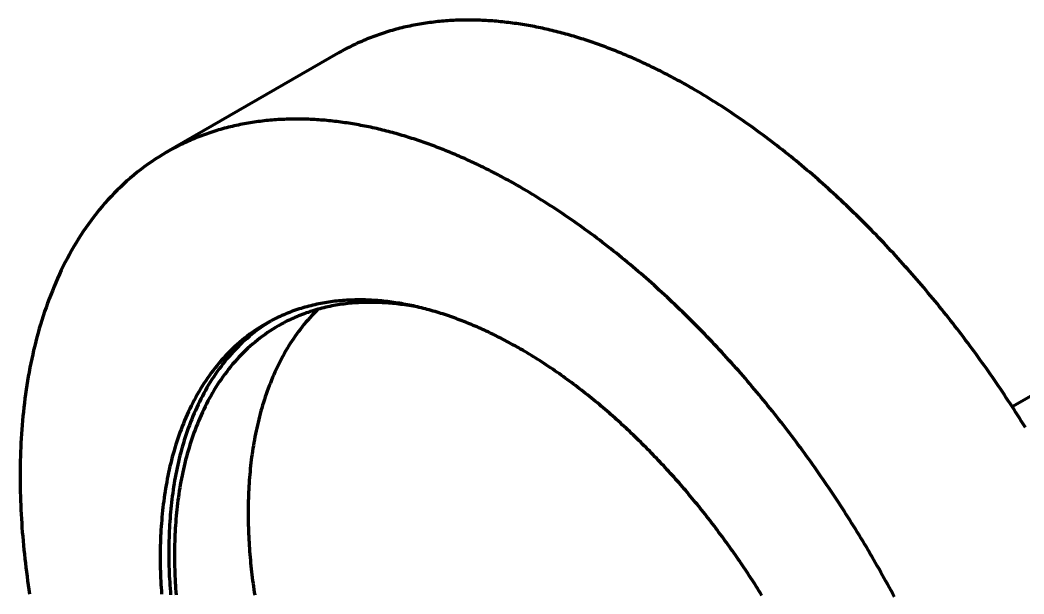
# Model space of a CAD drawing. Header units: millimetres. Extents: x 0 to 2382, y 0 to 420.
# Drawn here: x 283.32 to 308.15, y 78.1 to 92.29 of the extents above; entities that cross this region are included whole.
import ezdxf

# ---------------------------------------------------------------- set-up
doc = ezdxf.new("R2010")
doc.units = ezdxf.units.MM
doc.layers.add('01-VISIBLE', color=7, linetype='CONTINUOUS', lineweight=70)

msp = doc.modelspace()

# ---------------------------------------------------------------- linework, layer by layer
at = {"layer": '01-VISIBLE'}
for p, q in [((291.191, 91.473), (286.949, 89.024)), ((310.914, 84.486), (307.861, 82.724))]:
    msp.add_line(p, q, dxfattribs=at)
for points in [[(299.941, 90.607), (299.898, 90.631), (299.854, 90.656), (299.811, 90.681), (299.767, 90.706), (299.724, 90.73), (299.68, 90.754), (299.636, 90.778), (299.592, 90.802), (299.548, 90.826), (299.504, 90.85), (299.46, 90.874), (299.416, 90.897), (299.371, 90.92), (299.327, 90.944), (299.283, 90.967), (299.238, 90.989), (299.194, 91.012), (299.149, 91.035), (299.104, 91.057), (299.059, 91.079), (299.014, 91.102), (298.969, 91.123), (298.924, 91.145), (298.879, 91.167), (298.834, 91.188), (298.789, 91.21), (298.743, 91.231), (298.698, 91.252), (298.653, 91.273), (298.607, 91.294), (298.561, 91.314), (298.516, 91.334), (298.47, 91.355), (298.424, 91.375), (298.378, 91.395), (298.332, 91.414), (298.286, 91.434), (298.24, 91.453), (298.194, 91.472), (298.147, 91.491), (298.101, 91.51), (298.055, 91.529), (298.008, 91.547), (297.961, 91.566), (297.915, 91.584), (297.868, 91.602), (297.821, 91.619), (297.774, 91.637), (297.727, 91.654), (297.68, 91.671), (297.633, 91.688), (297.586, 91.705), (297.539, 91.722), (297.492, 91.738), (297.444, 91.754), (297.397, 91.77), (297.349, 91.786), (297.302, 91.802), (297.254, 91.817), (297.207, 91.832), (297.159, 91.847), (297.111, 91.862), (297.063, 91.876), (297.015, 91.891), (296.967, 91.905), (296.919, 91.919), (296.871, 91.932), (296.823, 91.946), (296.774, 91.959), (296.726, 91.972), (296.678, 91.985), (296.629, 91.997), (296.581, 92.01), (296.532, 92.022), (296.484, 92.034), (296.435, 92.045), (296.386, 92.057), (296.337, 92.068), (296.289, 92.079), (296.24, 92.089), (296.191, 92.1), (296.142, 92.11), (296.093, 92.12), (296.044, 92.13), (295.994, 92.139), (295.945, 92.148), (295.896, 92.157), (295.847, 92.166), (295.797, 92.174), (295.748, 92.182), (295.698, 92.19), (295.649, 92.198), (295.599, 92.205), (295.55, 92.212), (295.5, 92.219), (295.451, 92.225), (295.401, 92.231), (295.351, 92.237), (295.302, 92.243), (295.252, 92.248), (295.202, 92.253), (295.152, 92.258), (295.102, 92.262), (295.053, 92.267), (295.003, 92.271), (294.953, 92.274), (294.903, 92.277), (294.853, 92.28), (294.803, 92.283), (294.753, 92.285), (294.703, 92.287), (294.653, 92.289), (294.603, 92.291), (294.553, 92.292), (294.503, 92.292), (294.453, 92.293), (294.403, 92.293), (294.353, 92.293), (294.303, 92.292), (294.253, 92.291), (294.203, 92.29), (294.153, 92.289), (294.103, 92.287), (294.053, 92.285), (294.003, 92.282), (293.953, 92.279), (293.903, 92.276), (293.853, 92.272), (293.803, 92.269), (293.753, 92.264), (293.703, 92.26), (293.653, 92.255), (293.604, 92.249), (293.554, 92.244), (293.504, 92.237), (293.455, 92.231), (293.405, 92.224), (293.355, 92.217), (293.306, 92.21), (293.257, 92.202), (293.207, 92.193), (293.158, 92.185), (293.109, 92.176), (293.06, 92.166), (293.01, 92.156), (292.961, 92.146), (292.913, 92.136), (292.864, 92.125), (292.815, 92.114), (292.766, 92.102), (292.718, 92.09), (292.669, 92.077), (292.621, 92.064), (292.573, 92.051), (292.524, 92.038), (292.476, 92.024), (292.428, 92.009), (292.381, 91.994), (292.333, 91.979), (292.285, 91.964), (292.238, 91.948), (292.191, 91.931), (292.144, 91.915), (292.097, 91.897), (292.05, 91.88), (292.003, 91.862), (291.956, 91.844), (291.91, 91.825), (291.864, 91.806), (291.818, 91.786), (291.772, 91.767), (291.726, 91.746), (291.68, 91.726), (291.635, 91.705), (291.59, 91.683), (291.545, 91.661), (291.5, 91.639), (291.455, 91.617), (291.411, 91.594), (291.366, 91.57), (291.322, 91.547), (291.278, 91.523), (291.235, 91.498), (291.191, 91.473)], [(308.185, 82.215), (308.139, 82.289), (308.092, 82.363), (308.046, 82.437), (307.999, 82.51), (307.952, 82.584), (307.904, 82.657), (307.857, 82.731), (307.809, 82.804), (307.761, 82.877), (307.713, 82.95), (307.665, 83.022), (307.616, 83.095), (307.568, 83.167), (307.519, 83.24), (307.469, 83.312), (307.42, 83.384), (307.37, 83.456), (307.321, 83.527), (307.271, 83.599), (307.22, 83.67), (307.17, 83.742), (307.119, 83.813), (307.068, 83.884), (307.017, 83.955), (306.966, 84.025), (306.914, 84.096), (306.863, 84.166), (306.811, 84.236), (306.759, 84.307), (306.706, 84.376), (306.654, 84.446), (306.601, 84.516), (306.548, 84.585), (306.495, 84.654), (306.441, 84.724), (306.388, 84.793), (306.334, 84.861), (306.28, 84.93), (306.226, 84.998), (306.171, 85.067), (306.117, 85.135), (306.062, 85.203), (306.007, 85.271), (305.951, 85.338), (305.896, 85.406), (305.84, 85.473), (305.784, 85.54), (305.728, 85.607), (305.672, 85.674), (305.615, 85.74), (305.558, 85.806), (305.501, 85.873), (305.444, 85.939), (305.387, 86.004), (305.329, 86.07), (305.271, 86.136), (305.213, 86.201), (305.155, 86.266), (305.097, 86.331), (305.038, 86.396), (304.979, 86.46), (304.92, 86.524), (304.861, 86.588), (304.801, 86.652), (304.742, 86.716), (304.682, 86.78), (304.622, 86.843), (304.561, 86.906), (304.501, 86.969), (304.44, 87.032), (304.379, 87.094), (304.318, 87.156), (304.256, 87.219), (304.195, 87.28), (304.133, 87.342), (304.071, 87.403), (304.008, 87.465), (303.946, 87.526), (303.883, 87.586), (303.82, 87.647), (303.757, 87.707), (303.694, 87.767), (303.63, 87.827), (303.566, 87.887), (303.502, 87.946), (303.438, 88.005), (303.373, 88.064), (303.309, 88.123), (303.244, 88.181), (303.179, 88.24), (303.113, 88.298), (303.048, 88.355), (302.982, 88.413), (302.916, 88.47), (302.85, 88.527), (302.783, 88.584), (302.717, 88.64), (302.65, 88.696), (302.583, 88.752), (302.515, 88.808), (302.448, 88.863), (302.38, 88.918), (302.312, 88.973), (302.244, 89.027), (302.176, 89.082), (302.107, 89.136), (302.038, 89.189), (301.969, 89.243), (301.9, 89.296), (301.83, 89.349), (301.76, 89.401), (301.69, 89.453), (301.62, 89.505), (301.549, 89.557), (301.479, 89.608), (301.408, 89.659), (301.337, 89.71), (301.265, 89.76), (301.194, 89.81), (301.122, 89.86), (301.05, 89.909), (300.978, 89.958), (300.905, 90.007), (300.832, 90.055), (300.759, 90.103), (300.686, 90.151), (300.613, 90.198), (300.539, 90.245), (300.465, 90.291), (300.391, 90.337), (300.317, 90.383), (300.242, 90.429), (300.167, 90.474), (300.092, 90.518), (300.017, 90.563), (299.941, 90.607)], [(295.699, 88.157), (295.655, 88.182), (295.612, 88.207), (295.568, 88.231), (295.525, 88.256), (295.481, 88.28), (295.437, 88.305), (295.393, 88.329), (295.349, 88.353), (295.305, 88.377), (295.261, 88.401), (295.217, 88.424), (295.173, 88.448), (295.129, 88.471), (295.084, 88.494), (295.04, 88.517), (294.995, 88.54), (294.951, 88.563), (294.906, 88.585), (294.861, 88.608), (294.817, 88.63), (294.772, 88.652), (294.727, 88.674), (294.682, 88.696), (294.637, 88.717), (294.591, 88.739), (294.546, 88.76), (294.501, 88.781), (294.455, 88.802), (294.41, 88.823), (294.364, 88.844), (294.319, 88.865), (294.273, 88.885), (294.227, 88.905), (294.181, 88.925), (294.135, 88.945), (294.089, 88.965), (294.043, 88.984), (293.997, 89.004), (293.951, 89.023), (293.905, 89.042), (293.858, 89.061), (293.812, 89.079), (293.765, 89.098), (293.719, 89.116), (293.672, 89.134), (293.625, 89.152), (293.579, 89.17), (293.532, 89.187), (293.485, 89.205), (293.438, 89.222), (293.391, 89.239), (293.344, 89.256), (293.296, 89.272), (293.249, 89.289), (293.202, 89.305), (293.154, 89.321), (293.107, 89.336), (293.059, 89.352), (293.012, 89.367), (292.964, 89.383), (292.916, 89.398), (292.868, 89.412), (292.82, 89.427), (292.772, 89.441), (292.724, 89.455), (292.676, 89.469), (292.628, 89.483), (292.58, 89.496), (292.532, 89.51), (292.483, 89.523), (292.435, 89.535), (292.387, 89.548), (292.338, 89.56), (292.29, 89.572), (292.241, 89.584), (292.192, 89.596), (292.144, 89.607), (292.095, 89.618), (292.046, 89.629), (291.997, 89.64), (291.948, 89.65), (291.899, 89.66), (291.85, 89.67), (291.801, 89.68), (291.752, 89.689), (291.703, 89.699), (291.653, 89.708), (291.604, 89.716), (291.555, 89.725), (291.505, 89.733), (291.456, 89.74), (291.406, 89.748), (291.357, 89.755), (291.307, 89.762), (291.258, 89.769), (291.208, 89.776), (291.158, 89.782), (291.109, 89.788), (291.059, 89.793), (291.009, 89.799), (290.959, 89.804), (290.91, 89.809), (290.86, 89.813), (290.81, 89.817), (290.76, 89.821), (290.71, 89.825), (290.66, 89.828), (290.61, 89.831), (290.56, 89.834), (290.51, 89.836), (290.46, 89.838), (290.41, 89.84), (290.36, 89.841), (290.31, 89.842), (290.26, 89.843), (290.21, 89.843), (290.16, 89.844), (290.11, 89.843), (290.06, 89.843), (290.01, 89.842), (289.96, 89.841), (289.91, 89.839), (289.86, 89.837), (289.81, 89.835), (289.76, 89.833), (289.71, 89.83), (289.66, 89.827), (289.61, 89.823), (289.56, 89.819), (289.51, 89.815), (289.46, 89.81), (289.411, 89.805), (289.361, 89.8), (289.311, 89.794), (289.262, 89.788), (289.212, 89.782), (289.162, 89.775), (289.113, 89.768), (289.063, 89.76), (289.014, 89.752), (288.965, 89.744), (288.915, 89.735), (288.866, 89.726), (288.817, 89.717), (288.768, 89.707), (288.719, 89.697), (288.67, 89.686), (288.621, 89.675), (288.572, 89.664), (288.524, 89.652), (288.475, 89.64), (288.427, 89.628), (288.378, 89.615), (288.33, 89.602), (288.282, 89.588), (288.234, 89.574), (288.186, 89.56), (288.138, 89.545), (288.09, 89.53), (288.043, 89.514), (287.995, 89.498), (287.948, 89.482), (287.901, 89.465), (287.854, 89.448), (287.807, 89.43), (287.76, 89.413), (287.714, 89.394), (287.667, 89.376), (287.621, 89.356), (287.575, 89.337), (287.529, 89.317), (287.483, 89.297), (287.438, 89.276), (287.392, 89.255), (287.347, 89.234), (287.302, 89.212), (287.257, 89.19), (287.212, 89.167), (287.168, 89.144), (287.124, 89.121), (287.08, 89.097), (287.036, 89.073), (286.992, 89.049), (286.949, 89.024)], [(286.949, 89.024), (286.854, 88.968), (286.76, 88.91), (286.667, 88.85), (286.575, 88.789), (286.485, 88.726), (286.395, 88.661), (286.307, 88.595), (286.22, 88.527), (286.135, 88.457), (286.05, 88.386), (285.967, 88.313), (285.886, 88.239), (285.805, 88.163), (285.726, 88.086), (285.649, 88.007), (285.573, 87.928), (285.498, 87.846), (285.424, 87.764), (285.353, 87.68), (285.282, 87.595), (285.213, 87.509), (285.145, 87.422), (285.079, 87.334), (285.014, 87.245), (284.951, 87.155), (284.888, 87.063), (284.828, 86.971), (284.769, 86.878), (284.711, 86.784), (284.654, 86.689), (284.599, 86.594), (284.546, 86.497), (284.493, 86.4), (284.442, 86.302), (284.393, 86.204), (284.344, 86.104), (284.297, 86.005), (284.251, 85.904), (284.207, 85.803), (284.164, 85.702), (284.122, 85.599), (284.081, 85.497), (284.042, 85.394), (284.004, 85.29), (283.967, 85.186), (283.931, 85.082), (283.896, 84.977), (283.863, 84.872), (283.831, 84.766), (283.8, 84.66), (283.77, 84.554), (283.741, 84.448), (283.713, 84.341), (283.686, 84.234), (283.66, 84.127), (283.636, 84.019), (283.612, 83.911), (283.59, 83.803), (283.568, 83.695), (283.548, 83.587), (283.528, 83.478), (283.51, 83.369), (283.492, 83.26), (283.475, 83.151), (283.46, 83.042), (283.445, 82.933), (283.431, 82.823), (283.418, 82.713), (283.406, 82.604), (283.395, 82.494), (283.384, 82.384), (283.375, 82.274), (283.366, 82.164), (283.358, 82.054), (283.351, 81.944), (283.345, 81.834), (283.34, 81.724), (283.335, 81.613), (283.332, 81.503), (283.329, 81.393), (283.326, 81.282), (283.325, 81.172), (283.324, 81.062), (283.324, 80.951), (283.325, 80.841), (283.327, 80.731), (283.329, 80.62), (283.332, 80.51), (283.335, 80.4), (283.34, 80.289), (283.345, 80.179), (283.35, 80.069), (283.357, 79.959), (283.364, 79.849), (283.371, 79.739), (283.38, 79.629), (283.389, 79.519), (283.398, 79.409), (283.409, 79.299), (283.419, 79.189), (283.431, 79.079), (283.443, 78.969), (283.456, 78.86), (283.469, 78.75), (283.483, 78.641), (283.497, 78.531), (283.512, 78.422), (283.528, 78.313), (283.544, 78.204), (283.561, 78.095)], [(304.945, 78.025), (304.904, 78.102), (304.863, 78.179), (304.821, 78.256), (304.779, 78.333), (304.737, 78.409), (304.695, 78.486), (304.652, 78.562), (304.61, 78.638), (304.567, 78.714), (304.523, 78.79), (304.48, 78.866), (304.436, 78.941), (304.393, 79.017), (304.348, 79.092), (304.304, 79.168), (304.26, 79.243), (304.215, 79.318), (304.17, 79.393), (304.125, 79.467), (304.08, 79.542), (304.034, 79.617), (303.988, 79.691), (303.942, 79.765), (303.896, 79.839), (303.85, 79.913), (303.803, 79.987), (303.756, 80.061), (303.709, 80.134), (303.662, 80.208), (303.614, 80.281), (303.567, 80.354), (303.519, 80.427), (303.471, 80.5), (303.422, 80.573), (303.374, 80.645), (303.325, 80.718), (303.276, 80.79), (303.227, 80.862), (303.177, 80.934), (303.128, 81.006), (303.078, 81.078), (303.028, 81.15), (302.978, 81.221), (302.927, 81.292), (302.877, 81.363), (302.826, 81.434), (302.775, 81.505), (302.723, 81.576), (302.672, 81.646), (302.62, 81.717), (302.568, 81.787), (302.516, 81.857), (302.464, 81.927), (302.411, 81.997), (302.358, 82.066), (302.305, 82.136), (302.252, 82.205), (302.199, 82.274), (302.145, 82.343), (302.091, 82.412), (302.037, 82.48), (301.983, 82.549), (301.929, 82.617), (301.874, 82.685), (301.819, 82.753), (301.764, 82.821), (301.709, 82.889), (301.653, 82.956), (301.598, 83.023), (301.542, 83.09), (301.485, 83.157), (301.429, 83.224), (301.373, 83.291), (301.316, 83.357), (301.259, 83.423), (301.202, 83.489), (301.144, 83.555), (301.087, 83.621), (301.029, 83.686), (300.971, 83.751), (300.913, 83.816), (300.854, 83.881), (300.795, 83.946), (300.737, 84.011), (300.678, 84.075), (300.618, 84.139), (300.559, 84.203), (300.499, 84.267), (300.439, 84.33), (300.379, 84.393), (300.319, 84.457), (300.258, 84.519), (300.197, 84.582), (300.136, 84.645), (300.075, 84.707), (300.014, 84.769), (299.952, 84.831), (299.89, 84.893), (299.828, 84.954), (299.766, 85.015), (299.703, 85.076), (299.64, 85.137), (299.577, 85.197), (299.514, 85.258), (299.451, 85.318), (299.387, 85.378), (299.324, 85.437), (299.26, 85.497), (299.195, 85.556), (299.131, 85.615), (299.066, 85.674), (299.001, 85.732), (298.936, 85.79), (298.871, 85.848), (298.805, 85.906), (298.739, 85.963), (298.673, 86.02), (298.607, 86.077), (298.541, 86.134), (298.474, 86.191), (298.407, 86.247), (298.34, 86.303), (298.273, 86.358), (298.205, 86.414), (298.138, 86.469), (298.07, 86.523), (298.001, 86.578), (297.933, 86.632), (297.864, 86.686), (297.795, 86.74), (297.726, 86.793), (297.657, 86.846), (297.587, 86.899), (297.518, 86.952), (297.448, 87.004), (297.377, 87.056), (297.307, 87.107), (297.236, 87.159), (297.165, 87.21), (297.094, 87.26), (297.023, 87.311), (296.951, 87.361), (296.879, 87.41), (296.807, 87.46), (296.735, 87.509), (296.662, 87.557), (296.59, 87.606), (296.517, 87.654), (296.443, 87.701), (296.37, 87.748), (296.296, 87.795), (296.222, 87.842), (296.148, 87.888), (296.074, 87.934), (295.999, 87.979), (295.924, 88.024), (295.849, 88.069), (295.774, 88.113), (295.699, 88.157)], [(295.699, 84.156), (295.655, 84.181), (295.611, 84.206), (295.568, 84.231), (295.524, 84.255), (295.48, 84.279), (295.436, 84.303), (295.392, 84.327), (295.347, 84.351), (295.303, 84.375), (295.258, 84.398), (295.214, 84.421), (295.169, 84.444), (295.124, 84.466), (295.079, 84.489), (295.034, 84.511), (294.989, 84.533), (294.944, 84.555), (294.899, 84.577), (294.853, 84.598), (294.807, 84.619), (294.762, 84.64), (294.716, 84.661), (294.67, 84.681), (294.624, 84.701), (294.578, 84.721), (294.532, 84.741), (294.486, 84.761), (294.439, 84.78), (294.393, 84.799), (294.346, 84.818), (294.3, 84.836), (294.253, 84.855), (294.206, 84.873), (294.159, 84.89), (294.112, 84.908), (294.065, 84.925), (294.017, 84.942), (293.97, 84.959), (293.923, 84.975), (293.875, 84.991), (293.827, 85.007), (293.78, 85.023), (293.732, 85.038), (293.684, 85.053), (293.636, 85.068), (293.588, 85.082), (293.539, 85.096), (293.491, 85.11), (293.443, 85.123), (293.394, 85.137), (293.346, 85.149), (293.297, 85.162), (293.248, 85.174), (293.2, 85.186), (293.151, 85.198), (293.102, 85.209), (293.053, 85.22), (293.004, 85.23), (292.954, 85.24), (292.905, 85.25), (292.856, 85.26), (292.806, 85.269), (292.757, 85.278), (292.707, 85.286), (292.658, 85.294), (292.608, 85.302), (292.558, 85.309), (292.509, 85.316), (292.459, 85.322), (292.409, 85.329), (292.359, 85.334), (292.309, 85.34), (292.259, 85.344), (292.209, 85.349), (292.159, 85.353), (292.109, 85.357), (292.059, 85.36), (292.009, 85.363), (291.959, 85.365), (291.908, 85.367), (291.858, 85.369), (291.808, 85.37), (291.758, 85.37), (291.708, 85.371), (291.657, 85.37), (291.607, 85.369), (291.557, 85.368), (291.507, 85.367), (291.457, 85.364), (291.406, 85.362), (291.356, 85.359), (291.306, 85.355), (291.256, 85.351), (291.206, 85.346), (291.156, 85.341), (291.106, 85.336), (291.056, 85.33), (291.007, 85.323), (290.957, 85.316), (290.907, 85.308), (290.858, 85.3), (290.808, 85.291), (290.759, 85.282), (290.71, 85.272), (290.66, 85.262), (290.611, 85.251), (290.562, 85.24), (290.514, 85.228), (290.465, 85.216), (290.416, 85.203), (290.368, 85.189), (290.32, 85.175), (290.272, 85.161), (290.224, 85.146), (290.176, 85.13), (290.129, 85.114), (290.081, 85.097), (290.034, 85.08), (289.987, 85.062), (289.94, 85.043), (289.894, 85.024), (289.848, 85.005), (289.801, 84.985), (289.756, 84.964), (289.71, 84.943), (289.665, 84.921), (289.62, 84.899), (289.575, 84.877), (289.53, 84.853), (289.486, 84.829), (289.442, 84.805), (289.399, 84.78)], [(293.24, 85.176), (293.19, 85.186), (293.141, 85.196), (293.091, 85.206), (293.041, 85.215), (292.992, 85.223), (292.942, 85.231), (292.892, 85.239), (292.842, 85.247), (292.792, 85.254), (292.742, 85.261), (292.691, 85.267), (292.641, 85.273), (292.591, 85.278), (292.541, 85.283), (292.49, 85.288), (292.44, 85.292), (292.39, 85.296), (292.339, 85.299), (292.289, 85.302), (292.238, 85.305), (292.188, 85.307), (292.137, 85.308), (292.087, 85.31), (292.036, 85.31), (291.986, 85.31), (291.935, 85.31), (291.885, 85.309), (291.834, 85.308), (291.784, 85.306), (291.733, 85.304), (291.683, 85.302), (291.632, 85.298), (291.582, 85.295), (291.531, 85.29), (291.481, 85.286), (291.431, 85.281), (291.381, 85.275), (291.331, 85.269), (291.28, 85.262), (291.23, 85.255), (291.18, 85.247), (291.131, 85.238), (291.081, 85.229), (291.031, 85.22), (290.982, 85.21), (290.932, 85.199), (290.883, 85.188), (290.834, 85.177), (290.785, 85.164), (290.736, 85.152), (290.687, 85.138), (290.639, 85.125), (290.59, 85.11), (290.542, 85.095), (290.494, 85.08), (290.446, 85.063), (290.398, 85.047), (290.351, 85.03), (290.303, 85.012), (290.256, 84.993), (290.209, 84.974), (290.163, 84.955), (290.116, 84.935), (290.07, 84.914), (290.024, 84.893), (289.979, 84.871), (289.933, 84.849), (289.888, 84.826), (289.843, 84.803), (289.799, 84.779), (289.755, 84.755), (289.711, 84.73)], [(290.688, 85.139), (290.637, 85.087), (290.586, 85.035), (290.536, 84.982), (290.487, 84.928), (290.439, 84.873), (290.391, 84.818), (290.345, 84.762), (290.299, 84.705), (290.255, 84.647), (290.211, 84.589), (290.168, 84.53), (290.126, 84.471), (290.085, 84.411), (290.044, 84.35), (290.005, 84.289), (289.966, 84.227), (289.928, 84.165), (289.891, 84.102), (289.855, 84.038), (289.82, 83.975), (289.786, 83.91), (289.752, 83.846), (289.719, 83.781), (289.688, 83.715), (289.656, 83.649), (289.626, 83.583), (289.597, 83.516), (289.568, 83.449), (289.54, 83.382), (289.513, 83.314), (289.486, 83.246), (289.461, 83.178), (289.436, 83.11), (289.412, 83.041), (289.388, 82.972), (289.365, 82.903), (289.343, 82.833), (289.322, 82.764), (289.302, 82.694), (289.282, 82.623), (289.262, 82.553), (289.244, 82.483), (289.226, 82.412), (289.209, 82.341), (289.192, 82.27), (289.176, 82.199), (289.161, 82.128), (289.146, 82.056), (289.132, 81.985), (289.119, 81.913), (289.106, 81.842), (289.094, 81.77), (289.082, 81.698), (289.071, 81.626), (289.061, 81.554), (289.051, 81.481), (289.042, 81.409), (289.033, 81.337), (289.025, 81.264), (289.017, 81.192), (289.01, 81.119), (289.003, 81.047), (288.997, 80.974), (288.992, 80.901), (288.987, 80.829), (288.982, 80.756), (288.978, 80.683), (288.975, 80.61), (288.972, 80.538), (288.969, 80.465), (288.967, 80.392), (288.965, 80.319), (288.964, 80.246), (288.964, 80.173), (288.963, 80.1), (288.964, 80.028), (288.964, 79.955), (288.966, 79.882), (288.967, 79.809), (288.969, 79.736), (288.972, 79.663), (288.974, 79.59), (288.978, 79.518), (288.981, 79.445), (288.986, 79.372), (288.99, 79.299), (288.995, 79.227), (289, 79.154), (289.006, 79.081), (289.012, 79.009), (289.019, 78.936), (289.026, 78.864), (289.033, 78.791), (289.041, 78.719), (289.049, 78.646), (289.057, 78.574), (289.066, 78.501), (289.075, 78.429), (289.085, 78.357), (289.095, 78.285), (289.105, 78.212), (289.115, 78.14), (289.126, 78.068)], [(289.399, 84.78), (289.33, 84.74), (289.263, 84.698), (289.196, 84.655), (289.13, 84.611), (289.064, 84.566), (289, 84.519), (288.937, 84.471), (288.874, 84.422), (288.813, 84.372), (288.752, 84.321), (288.692, 84.268), (288.633, 84.215), (288.575, 84.16), (288.519, 84.105), (288.463, 84.048), (288.408, 83.991), (288.354, 83.933), (288.301, 83.873), (288.249, 83.813), (288.199, 83.752), (288.149, 83.69), (288.1, 83.627), (288.052, 83.564), (288.006, 83.499), (287.96, 83.434), (287.915, 83.369), (287.872, 83.302), (287.829, 83.235), (287.787, 83.168), (287.747, 83.099), (287.707, 83.03), (287.668, 82.961), (287.631, 82.891), (287.594, 82.821), (287.558, 82.75), (287.523, 82.678), (287.49, 82.606), (287.457, 82.534), (287.425, 82.461), (287.394, 82.388), (287.363, 82.315), (287.334, 82.241), (287.306, 82.167), (287.278, 82.092), (287.252, 82.017), (287.226, 81.942), (287.201, 81.867), (287.177, 81.791), (287.154, 81.715), (287.131, 81.639), (287.11, 81.562), (287.089, 81.486), (287.069, 81.409), (287.05, 81.332), (287.031, 81.254), (287.013, 81.177), (286.996, 81.099), (286.98, 81.021), (286.965, 80.944), (286.95, 80.865), (286.936, 80.787), (286.922, 80.709), (286.91, 80.63), (286.898, 80.552), (286.887, 80.473), (286.876, 80.395), (286.866, 80.316), (286.857, 80.237), (286.848, 80.158), (286.84, 80.079), (286.832, 80), (286.826, 79.921), (286.819, 79.841), (286.814, 79.762), (286.809, 79.683), (286.804, 79.603), (286.8, 79.524), (286.797, 79.445), (286.794, 79.365), (286.792, 79.286), (286.791, 79.206), (286.79, 79.127), (286.789, 79.048), (286.789, 78.968), (286.79, 78.889), (286.791, 78.809), (286.792, 78.73), (286.795, 78.65), (286.797, 78.571), (286.8, 78.492), (286.804, 78.412), (286.808, 78.333), (286.812, 78.253), (286.818, 78.174), (286.823, 78.095)], [(289.506, 84.84), (289.439, 84.798), (289.373, 84.755), (289.308, 84.71), (289.244, 84.664), (289.18, 84.618), (289.118, 84.57), (289.056, 84.52), (288.995, 84.47), (288.936, 84.419), (288.877, 84.366), (288.819, 84.313), (288.762, 84.258), (288.706, 84.203), (288.651, 84.146), (288.597, 84.089), (288.544, 84.03), (288.492, 83.971), (288.441, 83.911), (288.391, 83.85), (288.342, 83.788), (288.294, 83.726), (288.247, 83.662), (288.201, 83.598), (288.156, 83.534), (288.112, 83.468), (288.069, 83.402), (288.027, 83.335), (287.986, 83.268), (287.946, 83.2), (287.907, 83.131), (287.869, 83.062), (287.832, 82.993), (287.796, 82.923), (287.761, 82.852), (287.726, 82.781), (287.693, 82.71), (287.661, 82.638), (287.629, 82.566), (287.598, 82.493), (287.569, 82.42), (287.54, 82.347), (287.512, 82.273), (287.485, 82.199), (287.459, 82.124), (287.433, 82.05), (287.409, 81.975), (287.385, 81.9), (287.362, 81.824), (287.34, 81.749), (287.319, 81.673), (287.298, 81.597), (287.278, 81.52), (287.259, 81.444), (287.241, 81.367), (287.224, 81.29), (287.207, 81.213), (287.191, 81.136), (287.175, 81.059), (287.161, 80.981), (287.147, 80.904), (287.134, 80.826), (287.121, 80.748), (287.109, 80.67), (287.098, 80.592), (287.088, 80.514), (287.078, 80.436), (287.068, 80.357), (287.06, 80.279), (287.052, 80.201), (287.044, 80.122), (287.038, 80.043), (287.032, 79.965), (287.026, 79.886), (287.021, 79.808), (287.017, 79.729), (287.013, 79.65), (287.009, 79.571), (287.007, 79.493), (287.005, 79.414), (287.003, 79.335), (287.002, 79.256), (287.001, 79.177), (287.001, 79.098), (287.002, 79.02), (287.003, 78.941), (287.004, 78.862), (287.006, 78.783), (287.009, 78.704), (287.012, 78.625), (287.015, 78.547), (287.019, 78.468), (287.024, 78.389), (287.029, 78.311), (287.034, 78.232), (287.04, 78.153), (287.046, 78.075)], [(289.711, 84.73), (289.643, 84.69), (289.577, 84.649), (289.511, 84.607), (289.446, 84.563), (289.382, 84.518), (289.319, 84.472), (289.256, 84.425), (289.195, 84.377), (289.134, 84.328), (289.074, 84.277), (289.015, 84.226), (288.958, 84.173), (288.901, 84.12), (288.845, 84.065), (288.79, 84.009), (288.736, 83.953), (288.683, 83.895), (288.631, 83.837), (288.58, 83.778), (288.53, 83.717), (288.481, 83.657), (288.433, 83.595), (288.386, 83.532), (288.34, 83.469), (288.295, 83.405), (288.251, 83.34), (288.208, 83.275), (288.166, 83.209), (288.125, 83.142), (288.085, 83.075), (288.046, 83.008), (288.008, 82.939), (287.971, 82.87), (287.935, 82.801), (287.9, 82.731), (287.865, 82.661), (287.832, 82.59), (287.8, 82.519), (287.768, 82.447), (287.738, 82.375), (287.708, 82.303), (287.679, 82.23), (287.651, 82.157), (287.624, 82.084), (287.598, 82.01), (287.573, 81.936), (287.548, 81.862), (287.524, 81.788), (287.502, 81.713), (287.479, 81.638), (287.458, 81.563), (287.438, 81.487), (287.418, 81.411), (287.399, 81.336), (287.381, 81.26), (287.363, 81.183), (287.347, 81.107), (287.331, 81.03), (287.315, 80.954), (287.301, 80.877), (287.287, 80.8), (287.274, 80.723), (287.261, 80.646), (287.25, 80.568), (287.239, 80.491), (287.228, 80.413), (287.218, 80.336), (287.209, 80.258), (287.2, 80.18), (287.193, 80.103), (287.185, 80.025), (287.178, 79.947), (287.172, 79.869), (287.167, 79.791), (287.162, 79.713), (287.158, 79.635), (287.154, 79.557), (287.151, 79.479), (287.148, 79.401), (287.146, 79.322), (287.144, 79.244), (287.143, 79.166), (287.143, 79.088), (287.143, 79.01), (287.143, 78.931), (287.144, 78.853), (287.146, 78.775), (287.148, 78.697), (287.151, 78.619), (287.154, 78.541), (287.157, 78.462), (287.161, 78.384), (287.166, 78.306), (287.171, 78.228), (287.176, 78.15), (287.182, 78.072)], [(301.667, 78.061), (301.634, 78.114), (301.601, 78.167), (301.567, 78.221), (301.534, 78.274), (301.5, 78.327), (301.466, 78.38), (301.432, 78.433), (301.398, 78.485), (301.364, 78.538), (301.329, 78.591), (301.294, 78.643), (301.26, 78.696), (301.225, 78.748), (301.19, 78.8), (301.154, 78.852), (301.119, 78.904), (301.083, 78.956), (301.048, 79.008), (301.012, 79.059), (300.976, 79.111), (300.94, 79.162), (300.903, 79.214), (300.867, 79.265), (300.83, 79.316), (300.793, 79.367), (300.756, 79.418), (300.719, 79.469), (300.682, 79.519), (300.645, 79.57), (300.607, 79.62), (300.569, 79.671), (300.532, 79.721), (300.494, 79.771), (300.455, 79.821), (300.417, 79.871), (300.379, 79.92), (300.34, 79.97), (300.301, 80.02), (300.262, 80.069), (300.223, 80.118), (300.184, 80.168), (300.145, 80.217), (300.105, 80.265), (300.066, 80.314), (300.026, 80.363), (299.986, 80.411), (299.946, 80.46), (299.906, 80.508), (299.865, 80.556), (299.825, 80.604), (299.784, 80.652), (299.743, 80.7), (299.702, 80.748), (299.661, 80.795), (299.619, 80.843), (299.578, 80.89), (299.536, 80.937), (299.495, 80.984), (299.453, 81.031), (299.411, 81.078), (299.368, 81.124), (299.326, 81.171), (299.283, 81.217), (299.241, 81.263), (299.198, 81.309), (299.155, 81.355), (299.112, 81.401), (299.068, 81.446), (299.025, 81.492), (298.981, 81.537), (298.938, 81.582), (298.894, 81.627), (298.85, 81.672), (298.805, 81.717), (298.761, 81.761), (298.716, 81.806), (298.672, 81.85), (298.627, 81.894), (298.582, 81.938), (298.537, 81.982), (298.491, 82.025), (298.446, 82.069), (298.4, 82.112), (298.355, 82.155), (298.309, 82.198), (298.262, 82.241), (298.216, 82.283), (298.17, 82.326), (298.123, 82.368), (298.077, 82.41), (298.03, 82.452), (297.983, 82.494), (297.935, 82.535), (297.888, 82.577), (297.841, 82.618), (297.793, 82.659), (297.745, 82.7), (297.697, 82.74), (297.649, 82.781), (297.601, 82.821), (297.552, 82.861), (297.503, 82.901), (297.455, 82.941), (297.406, 82.98), (297.357, 83.019), (297.307, 83.058), (297.258, 83.097), (297.208, 83.136), (297.158, 83.174), (297.109, 83.213), (297.058, 83.251), (297.008, 83.288), (296.958, 83.326), (296.907, 83.363), (296.857, 83.4), (296.806, 83.437), (296.755, 83.474), (296.703, 83.511), (296.652, 83.547), (296.6, 83.583), (296.549, 83.619), (296.497, 83.654), (296.445, 83.689), (296.393, 83.724), (296.34, 83.759), (296.288, 83.794), (296.235, 83.828), (296.182, 83.862), (296.129, 83.896), (296.076, 83.929), (296.022, 83.962), (295.969, 83.995), (295.915, 84.028), (295.861, 84.061), (295.807, 84.093), (295.753, 84.125), (295.699, 84.156)]]:
    msp.add_lwpolyline(points, dxfattribs=at)

doc.saveas('drawing.dxf')
